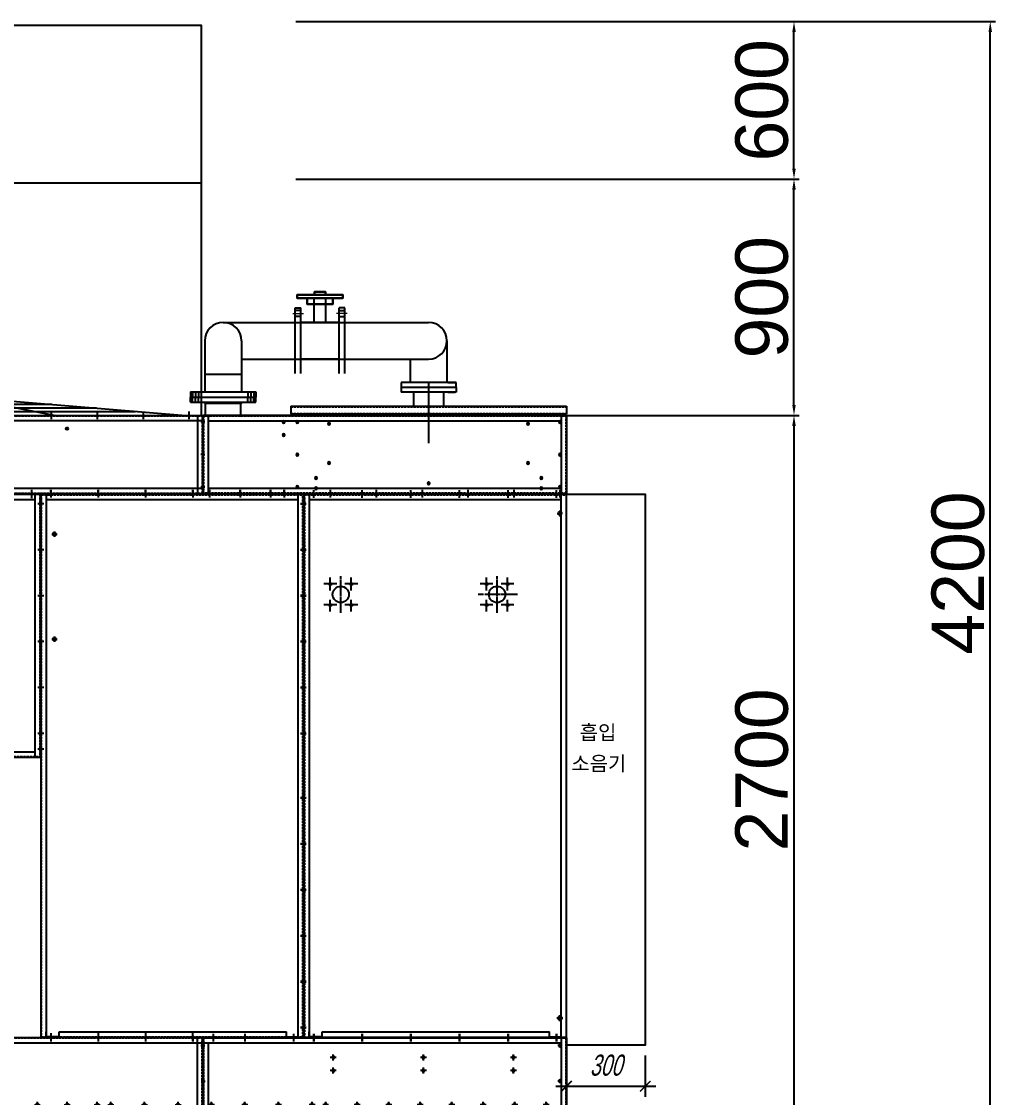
# Model space of a CAD drawing. Header units: millimetres. Extents: x 2760 to 22374, y 2628 to 16497.
# Drawn here: x 8601 to 12310, y 5418 to 9516 of the extents above; entities that cross this region are included whole.
import ezdxf
from ezdxf.enums import TextEntityAlignment as Align

# ---------------------------------------------------------------- set-up
doc = ezdxf.new("R2010")
doc.units = ezdxf.units.MM
for name, pattern in [('CENTER', [65, 60, -2, 1, -2]), ('CENTER2', [1.125, 0.75, -0.125, 0.125, -0.125]), ('HIDDEN', [3, 2, -1])]:
    doc.linetypes.add(name, pattern=pattern)
doc.layers.get('DEFPOINTS').update_dxf_attribs({"color": 140})
for name, color, linetype in [('1', 1, 'Continuous'), ('2.위생-급수', 5, 'Continuous'), ('CENTER', 1, 'CENTER'), ('냉각탑_text', 3, 'Continuous'), ('숨은선', 5, 'HIDDEN')]:
    doc.layers.add(name, color=color, linetype=linetype)
doc.styles.add('shoptext', font='', dxfattribs={"width": 0.7, "oblique": 15})
doc.styles.get("Standard").update_dxf_attribs({"font": 'arial.ttf'})
doc.styles.add('돋움', font='Dotum.ttf', dxfattribs={"width": 0.8})
doc.styles.get('shoptext').set_extended_font_data('HY울릉도L')
doc.dimstyles.new('1.40', dxfattribs={"dimscale": 40, "dimtxt": 1, "dimasz": 1, "dimexe": 0.5, "dimexo": 0.5, "dimgap": 0.5, "dimtad": 1, "dimdec": 1, "dimzin": 9, "dimdsep": 46, "dimtxsty": 'Standard', "dimcen": 0, "dimclrd": 2, "dimclre": 2, "dimclrt": 3, "dimadec": 0, "dimazin": 0, "dimtfac": 1, "dimtdec": 1, "dimtmove": 1, "dimatfit": 3, "dimfxl": 1, "dimtolj": 1, "dimtzin": 0, "dimlwd": -1, "dimlwe": -1, "dimarcsym": 0})
doc.dimstyles.new('SHOP', dxfattribs={"dimscale": 100, "dimtxt": 2, "dimasz": 1, "dimexe": 1, "dimexo": 1, "dimgap": 1, "dimtad": 1, "dimdec": 0, "dimzin": 11, "dimdsep": 46, "dimtxsty": 'shoptext', "dimblk": 'ARCHTICK', "dimcen": 2, "dimdle": 1, "dimclrd": 240, "dimclre": 240, "dimclrt": 7, "dimadec": 0, "dimazin": 0, "dimtfac": 1, "dimtdec": 0, "dimtix": 1, "dimtmove": 2, "dimatfit": 3, "dimfxl": 1, "dimtolj": 1, "dimtzin": 11, "dimarcsym": 0})

# ---------------------------------------------------------------- blocks, each defined once
blk = doc.blocks.new('A$C62F70F52')
at = {"color": 7}
blk.add_circle((11.4, 11.4), 4.5, dxfattribs=at)
at = {"layer": 'CENTER'}
for p, q in [((0, 11.4), (22.7, 11.4)), ((11.4, 0), (11.4, 22.7))]:
    blk.add_line(p, q, dxfattribs=at)
blk = doc.blocks.new('15 3')
at = {"color": 7}
for p, q in [((383599.6, 68368.6), (383599.6, 68038.6)), ((385429.6, 68368.6), (383599.6, 68368.6)), ((385429.6, 68348.6), (383599.6, 68348.6)), ((383619.6, 68368.6), (383619.6, 68038.6)), ((385409.6, 68038.6), (385409.6, 68368.6)), ((385429.6, 68038.6), (385429.6, 68368.6)), ((383599.6, 68058.6), (385429.6, 68058.6)), ((383599.6, 68038.6), (385429.6, 68038.6))]:
    blk.add_line(p, q, dxfattribs=at)
at = {"layer": 'CENTER'}
for p, q in [((383638.1, 68385.5), (383638.1, 68356)), ((383818.1, 68385.5), (383818.1, 68356)), ((383998.1, 68385.5), (383998.1, 68356)), ((384178.1, 68385.5), (384178.1, 68356)), ((384851.1, 68385.5), (384851.1, 68356)), ((385031.1, 68385.5), (385031.1, 68356)), ((385211.1, 68385.5), (385211.1, 68356)), ((385391.1, 68385.5), (385391.1, 68356)), ((383592.1, 68338.6), (383607.1, 68338.6)), ((385422.1, 68338.6), (385437.1, 68338.6)), ((383593.3, 68203.6), (383608.3, 68203.6)), ((385423.3, 68203.6), (385438.3, 68203.6)), ((383593.3, 68068.6), (383608.3, 68068.6)), ((385423.3, 68068.6), (385438.3, 68068.6))]:
    blk.add_line(p, q, dxfattribs=at)
at = {"layer": '숨은선', "ltscale": 4}
for p, q in [((385429.6, 68366.6), (383599.6, 68366.6)), ((383601.6, 68368.6), (383601.6, 68038.6)), ((385427.6, 68038.6), (385427.6, 68368.6)), ((383599.6, 68040.6), (385429.6, 68040.6))]:
    blk.add_line(p, q, dxfattribs=at)
at = {"color": 7}
for p in [(383682.2, 68102.2), (383810.2, 68102.2), (383938.2, 68102.2), (383990.2, 68102.2), (384104.2, 68102.2), (384218.2, 68102.2), (384332.2, 68102.2), (384446.2, 68102.2), (384560.2, 68102.2), (384674.2, 68102.2), (384788.2, 68102.2), (384902.2, 68102.2), (385016.2, 68102.2), (385068.2, 68102.2), (385196.2, 68102.2), (385324.2, 68102.2), (383938.2, 68052.2), (383990.2, 68052.2), (385016.2, 68052.2), (385068.2, 68052.2)]:
    blk.add_blockref('A$C62F70F52', p, dxfattribs=at)
blk = doc.blocks.new('A$C4D6D55D3')
at = {"color": 7}
blk.add_circle((5.7, 6.7), 4.5, dxfattribs=at)
at = {"layer": 'CENTER'}
for p, q in [((0, 6.7), (11.5, 6.7)), ((11.5, 6.7), (0, 6.7)), ((5.7, 13.4), (5.7, 0))]:
    blk.add_line(p, q, dxfattribs=at)
blk = doc.blocks.new('1445')
at = {"color": 7}
for p, q in [((451605.5, 76149.3), (451605.5, 76447.3)), ((451605.5, 76447.3), (453435.5, 76447.3)), ((451605.5, 76447.3), (451605.5, 76149.3)), ((451605.5, 76427.3), (453435.5, 76427.3)), ((451625.5, 76447.3), (451625.5, 76149.3)), ((453415.5, 76447.3), (453415.5, 76149.3)), ((453435.5, 76149.3), (453435.5, 76447.3)), ((453435.5, 76447.3), (453435.5, 76149.3)), ((451605.5, 76149.3), (453435.5, 76149.3)), ((451655.5, 76169.3), (451655.5, 76149.3)), ((453435.5, 76169.3), (451655.5, 76169.3))]:
    blk.add_line(p, q, dxfattribs=at)
at = {"layer": 'CENTER'}
for p, q in [((451658, 76462), (451658, 76432.5)), ((451833, 76462), (451833, 76432.5)), ((452008, 76462), (452008, 76432.5)), ((452183, 76462), (452183, 76432.5)), ((452358, 76462), (452358, 76432.5)), ((452520.5, 76462), (452520.5, 76432.5)), ((452683, 76462), (452683, 76432.5)), ((452683, 76462), (452683, 76432.5)), ((452858, 76462), (452858, 76432.5)), ((453033, 76462), (453033, 76432.5)), ((453208, 76462), (453208, 76432.5)), ((453383, 76462), (453383, 76432.5)), ((451598, 76422.3), (451613, 76422.3)), ((453443, 76422.3), (453428, 76422.3)), ((451598, 76298.3), (451613, 76298.3)), ((453443, 76298.3), (453428, 76298.3)), ((451598, 76174.3), (451613, 76174.3)), ((453443, 76174.3), (453428, 76174.3)), ((451644, 76166), (451644, 76136.5)), ((451644, 76166), (451644, 76136.5)), ((451644, 76164), (451644, 76134.5)), ((451644, 76164), (451644, 76134.5)), ((451644, 76164), (451644, 76134.5)), ((451644, 76164), (451644, 76134.5)), ((451644, 76164), (451644, 76134.5)), ((451644, 76164), (451644, 76134.5)), ((451824, 76164), (451824, 76134.5)), ((452004, 76164), (452004, 76134.5)), ((452184, 76164), (452184, 76134.5)), ((452258, 76164), (452258, 76134.5)), ((452433, 76164), (452433, 76134.5)), ((452608, 76164), (452608, 76134.5)), ((452783, 76164), (452783, 76134.5)), ((452857, 76164), (452857, 76134.5)), ((453037, 76164), (453037, 76134.5)), ((453217, 76164), (453217, 76134.5)), ((453397, 76164), (453397, 76134.5))]:
    blk.add_line(p, q, dxfattribs=at)
at = {"layer": '숨은선', "ltscale": 4}
for p, q in [((451605.5, 76445.3), (453435.5, 76445.3)), ((451607.5, 76447.3), (451607.5, 76149.3)), ((453433.5, 76447.3), (453433.5, 76149.3)), ((451605.5, 76151.3), (453435.5, 76151.3))]:
    blk.add_line(p, q, dxfattribs=at)
at = {"color": 7}
for p in [(452116.8, 76390.6), (452912.8, 76390.6)]:
    blk.add_blockref('A$C4D6D55D3', p, dxfattribs=at)
blk = doc.blocks.new('A$C53C96C0B')
at = {"color": 7}
blk.add_circle((5.7, 6.7), 4.5, dxfattribs=at)
at = {"layer": 'CENTER'}
for p, q in [((11.5, 6.7), (0, 6.7)), ((0, 6.7), (11.5, 6.7)), ((5.7, 13.4), (5.7, 0))]:
    blk.add_line(p, q, dxfattribs=at)
blk = doc.blocks.new('12344')
at = {"color": 7}
for p, q in [((451297.3, 76523.3), (449914.3, 76523.3)), ((449914.3, 76523.3), (449914.3, 76225.3)), ((449934.3, 76523.3), (449934.3, 76225.3)), ((451277.3, 76503.3), (449934.3, 76503.3)), ((450966.3, 76523.3), (450964.3, 76523.3)), ((450966.3, 76523.3), (451297.3, 76523.3)), ((451277.3, 76225.3), (451277.3, 76523.3)), ((451297.3, 76225.3), (451297.3, 76523.3)), ((451014.3, 76225.3), (449914.3, 76225.3)), ((449914.3, 76225.3), (451297.3, 76225.3)), ((449934.3, 76245.3), (451277.3, 76245.3))]:
    blk.add_line(p, q, dxfattribs=at)
for centre in [(449939.3, 76498.3), (450939.3, 76498.3), (450991.3, 76498.3), (450060.3, 76492.3), (450818.3, 76492.3), (450991.3, 76448.3), (449939.3, 76374.3), (450939.3, 76374.3), (450060.3, 76342.3), (450818.3, 76342.3), (449939.3, 76250.3), (450010.3, 76285.3), (450868.3, 76285.3), (450939.3, 76250.3), (450010.3, 76245.3), (450868.3, 76245.3)]:
    blk.add_circle(centre, 4.5, dxfattribs=at)
at = {"layer": 'CENTER'}
for p, q in [((449945, 76498.3), (449933.5, 76498.3)), ((449933.5, 76498.3), (449945, 76498.3)), ((449939.3, 76505), (449939.3, 76491.6)), ((450060.3, 76499), (450060.3, 76485.6)), ((450818.3, 76499), (450818.3, 76485.6)), ((450945, 76498.3), (450933.5, 76498.3)), ((450933.5, 76498.3), (450945, 76498.3)), ((450939.3, 76505), (450939.3, 76491.6)), ((450997, 76498.3), (450985.5, 76498.3)), ((450985.5, 76498.3), (450997, 76498.3)), ((450991.3, 76505), (450991.3, 76491.6)), ((451291.8, 76498.3), (451306.8, 76498.3)), ((450066, 76492.3), (450054.5, 76492.3)), ((450054.5, 76492.3), (450066, 76492.3)), ((450824, 76492.3), (450812.5, 76492.3)), ((450812.5, 76492.3), (450824, 76492.3)), ((450997, 76448.3), (450985.5, 76448.3)), ((450985.5, 76448.3), (450997, 76448.3)), ((450991.3, 76455), (450991.3, 76441.6)), ((449939.3, 76381), (449939.3, 76367.6)), ((450939.3, 76381), (450939.3, 76367.6)), ((449945, 76374.3), (449933.5, 76374.3)), ((449933.5, 76374.3), (449945, 76374.3)), ((450066, 76342.3), (450054.5, 76342.3)), ((450054.5, 76342.3), (450066, 76342.3)), ((450060.3, 76349), (450060.3, 76335.6)), ((450824, 76342.3), (450812.5, 76342.3)), ((450812.5, 76342.3), (450824, 76342.3)), ((450818.3, 76349), (450818.3, 76335.6)), ((450945, 76374.3), (450933.5, 76374.3)), ((450933.5, 76374.3), (450945, 76374.3)), ((451291.8, 76374.3), (451306.8, 76374.3)), ((449939.3, 76257), (449939.3, 76243.6)), ((450016, 76285.3), (450004.5, 76285.3)), ((450004.5, 76285.3), (450016, 76285.3)), ((450010.3, 76292), (450010.3, 76278.6)), ((450862.5, 76285.3), (450874, 76285.3)), ((450874, 76285.3), (450862.5, 76285.3)), ((450868.3, 76292), (450868.3, 76278.6)), ((450939.3, 76257), (450939.3, 76243.6)), ((449945, 76250.3), (449933.5, 76250.3)), ((449933.5, 76250.3), (449945, 76250.3)), ((449939.3, 76240.1), (449939.3, 76210.6)), ((449939.3, 76240.1), (449939.3, 76210.6)), ((450016, 76245.3), (450004.5, 76245.3)), ((450004.5, 76245.3), (450016, 76245.3)), ((450010.3, 76252), (450010.3, 76238.6)), ((450114.3, 76240.1), (450114.3, 76210.6)), ((450114.3, 76240.1), (450114.3, 76210.6)), ((450289.3, 76240.1), (450289.3, 76210.6)), ((450289.3, 76240.1), (450289.3, 76210.6)), ((450464.3, 76240.1), (450464.3, 76210.6)), ((450464.3, 76240.1), (450464.3, 76210.6)), ((450639.3, 76240.1), (450639.3, 76210.6)), ((450639.3, 76240.1), (450639.3, 76210.6)), ((450814.3, 76240.1), (450814.3, 76210.6)), ((450814.3, 76240.1), (450814.3, 76210.6)), ((450862.5, 76245.3), (450874, 76245.3)), ((450874, 76245.3), (450862.5, 76245.3)), ((450868.3, 76252), (450868.3, 76238.6)), ((450945, 76250.3), (450933.5, 76250.3)), ((450933.5, 76250.3), (450945, 76250.3)), ((450989.3, 76240.1), (450989.3, 76210.6)), ((450989.3, 76240.1), (450989.3, 76210.6)), ((451041.3, 76240.1), (451041.3, 76210.6)), ((451157.3, 76240.1), (451157.3, 76210.6)), ((451273.3, 76240.1), (451273.3, 76210.6)), ((451291.8, 76250.3), (451306.8, 76250.3))]:
    blk.add_line(p, q, dxfattribs=at)
at = {"layer": '숨은선', "ltscale": 4}
for p, q in [((451297.3, 76521.3), (449914.3, 76521.3)), ((449916.3, 76523.3), (449916.3, 76225.3)), ((451295.3, 76225.3), (451295.3, 76523.3)), ((449914.3, 76227.3), (451297.3, 76227.3))]:
    blk.add_line(p, q, dxfattribs=at)
at = {"color": 7}
blk.add_blockref('A$C53C96C0B', (450433.5, 76258.6), dxfattribs=at)
blk = doc.blocks.new('A$C689E714F')
at = {"layer": 'CENTER'}
blk.add_line((0, 29.5), (0, 0), dxfattribs=at)
blk = doc.blocks.new('A$C0D98618E')
for p, q in [((0, 0), (0, 330)), ((0, 0), (0, 330)), ((0, 330), (0, 0)), ((0, 0), (0, 330)), ((0, 0), (0, 330)), ((0, 330), (0, 0)), ((0, 330), (1262, 330)), ((20, 330), (20, 0)), ((20, 330), (20, 0)), ((20, 310), (1383, 310)), ((1363, 0), (1363, 310)), ((1333, 0), (0, 0)), ((1333, 0), (0, 0)), ((0, 0), (1333, 0)), ((1333, 20), (50, 20)), ((52, 0), (102, 0)), ((52, 0), (102, 0)), ((52, 0), (102, 0)), ((179, 20), (204.5, 20)), ((229.5, 20), (254.5, 20)), ((279.5, 20), (304.5, 20)), ((942, 0), (892, 0)), ((944, 0), (994, 0))]:
    blk.add_line(p, q)
at = {"color": 7}
for p, q in [((1383, 330), (0, 330)), ((0, 330), (0, 0)), ((1383, 330), (1383, 0)), ((1383, 0), (1383, 330)), ((0, 0), (50, 0)), ((50, 0), (50, 20)), ((1333, 0), (1333, 20)), ((1383, 0), (1333, 0))]:
    blk.add_line(p, q, dxfattribs=at)
for centre, radius in [((25, 300), 4.5), ((25, 165), 4.5), ((25, 30), 4.5), ((167, 30), 9), ((217, 30), 9), ((267, 30), 9), ((317, 30), 9)]:
    blk.add_circle(centre, radius)
at = {"layer": 'CENTER'}
for p, q in [((17.5, 300), (32.5, 300)), ((17.5, 300), (32.5, 300)), ((25, 307.5), (25, 292.5)), ((25, 307.5), (25, 292.5)), ((17.5, 165), (32.5, 165)), ((17.5, 165), (32.5, 165)), ((25, 172.5), (25, 157.5)), ((25, 172.5), (25, 157.5)), ((17.5, 30), (32.5, 30)), ((17.5, 30), (32.5, 30)), ((25, 37.5), (25, 22.5)), ((25, 37.5), (25, 22.5)), ((177, 30), (157, 30)), ((167, 40), (167, 20)), ((227, 30), (207, 30)), ((217, 40), (217, 20)), ((277, 30), (257, 30)), ((267, 40), (267, 20)), ((327, 30), (307, 30)), ((317, 40), (317, 20))]:
    blk.add_line(p, q, dxfattribs=at)
at = {"layer": '숨은선', "ltscale": 4}
for p, q in [((2, 330), (2, 2)), ((2, 330), (2, 2)), ((1381, 0), (1381, 330)), ((1248, 2), (0, 2)), ((1248, 2), (0, 2))]:
    blk.add_line(p, q, dxfattribs=at)
at = {"color": 7}
for name, p in [('A$C689E714F', (37.5, 315.4)), ('A$C689E714F', (222.5, 315.4)), ('A$C689E714F', (407.5, 315.4)), ('A$C689E714F', (592.5, 315.4)), ('A$C689E714F', (777.5, 315.4)), ('A$C689E714F', (962.5, 315.4)), ('A$C689E714F', (1039.5, 315.4)), ('A$C689E714F', (1224.5, 315.4)), ('A$C689E714F', (1345.5, 315.4)), ('A$C62F70F52', (190.6, 243.6)), ('A$C62F70F52', (533.6, 243.6)), ('A$C62F70F52', (876.6, 243.6)), ('A$C62F70F52', (190.6, 193.6)), ('A$C62F70F52', (533.6, 193.6)), ('A$C62F70F52', (876.6, 193.6)), ('A$C62F70F52', (65.6, 63.6)), ('A$C62F70F52', (185.6, 63.6)), ('A$C62F70F52', (305.6, 63.6)), ('A$C62F70F52', (425.6, 63.6)), ('A$C62F70F52', (545.6, 63.6)), ('A$C62F70F52', (665.6, 63.6)), ('A$C62F70F52', (785.6, 63.6)), ('A$C62F70F52', (905.6, 63.6)), ('A$C62F70F52', (957.6, 63.6)), ('A$C62F70F52', (1085.6, 63.6)), ('A$C62F70F52', (1213.6, 63.6)), ('A$C62F70F52', (1340.6, 63.6)), ('A$C62F70F52', (65.6, 13.6)), ('A$C62F70F52', (905.6, 13.6)), ('A$C62F70F52', (957.6, 13.6))]:
    blk.add_blockref(name, p, dxfattribs=at)
blk = doc.blocks.new('A$C0A49067A')
for p, q in [((5, 1001), (5, 0)), ((5, 1001), (597, 1001)), ((25, 1001), (25, 0)), ((577, 1001), (577, 0)), ((597, 1001), (597, 0)), ((25, 981), (577, 981)), ((55, 20), (55, 0)), ((55, 20), (577, 20)), ((5, 0), (597, 0))]:
    blk.add_line(p, q)
for centre in [(151, 849), (151, 849), (151, 849), (151, 849), (451, 849), (451, 849), (451, 849), (451, 849), (151, 449), (151, 449), (151, 449), (151, 449), (451, 449), (451, 449), (451, 449), (451, 449)]:
    blk.add_circle(centre, 6)
at = {"layer": 'CENTER'}
for p, q in [((38.5, 1015.8), (38.5, 986.2)), ((213.5, 1015.8), (213.5, 986.2)), ((388.5, 1015.8), (388.5, 986.2)), ((563.5, 1015.8), (563.5, 986.2)), ((10, 964.5), (0, 964.5)), ((592, 964.5), (602, 964.5)), ((161, 849), (141, 849)), ((161, 849), (141, 849)), ((161, 849), (141, 849)), ((161, 849), (141, 849)), ((151, 839), (151, 859)), ((151, 859), (151, 839)), ((151, 859), (151, 839)), ((151, 859), (151, 839)), ((461, 849), (441, 849)), ((461, 849), (441, 849)), ((461, 849), (441, 849)), ((461, 849), (441, 849)), ((451, 839), (451, 859)), ((451, 859), (451, 839)), ((451, 859), (451, 839)), ((451, 859), (451, 839)), ((10, 789.5), (0, 789.5)), ((592, 789.5), (602, 789.5)), ((10, 614.5), (0, 614.5)), ((592, 614.5), (602, 614.5)), ((151, 439), (151, 459)), ((151, 459), (151, 439)), ((151, 459), (151, 439)), ((151, 459), (151, 439)), ((451, 439), (451, 459)), ((451, 459), (451, 439)), ((451, 459), (451, 439)), ((451, 459), (451, 439)), ((10, 439.5), (0, 439.5)), ((161, 449), (141, 449)), ((161, 449), (141, 449)), ((161, 449), (141, 449)), ((161, 449), (141, 449)), ((461, 449), (441, 449)), ((461, 449), (441, 449)), ((461, 449), (441, 449)), ((461, 449), (441, 449)), ((592, 439.5), (602, 439.5)), ((10, 264.5), (0, 264.5)), ((592, 264.5), (602, 264.5)), ((10, 89.5), (0, 89.5)), ((592, 89.5), (602, 89.5)), ((10, 29.5), (0, 29.5)), ((592, 29.5), (602, 29.5))]:
    blk.add_line(p, q, dxfattribs=at)
at = {"layer": '숨은선', "ltscale": 4}
for p, q in [((595, 1001), (595, 0)), ((5, 2), (597, 2))]:
    blk.add_line(p, q, dxfattribs=at)
blk = doc.blocks.new('A$C036B6841')
at = {"color": 3}
for p, q in [((0, 0), (650, 53.1)), ((650, 53.1), (379, 0)), ((910, 31.8), (390, 31.8)), ((780, 42.4), (520, 42.4)), ((650, 53.1), (601.1, 0)), ((650, 53.1), (1300, 0)), ((650, 53.1), (698.9, 0)), ((650, 53.1), (921, 0)), ((1153, 10.6), (147, 10.6)), ((1040, 21.2), (260, 21.2))]:
    blk.add_line(p, q, dxfattribs=at)
at = {"layer": 'DEFPOINTS'}
blk.add_line((650, 53.1), (650, 0), dxfattribs=at)
blk = doc.blocks.new('*D123')
at = {"color": 2, "transparency": 16777216}
for p, q in [((10696.1, 8015.7), (11562.6, 8015.7)), ((11542.6, 7975.7), (11542.6, 5355.7)), ((10696.1, 5315.7), (11562.6, 5315.7))]:
    blk.add_line(p, q, dxfattribs=at)
for points in [[(11536, 7975.7), (11549.3, 7975.7), (11542.6, 8015.7)], [(11536, 5355.7), (11549.3, 5355.7), (11542.6, 5315.7)]]:
    blk.add_solid(points, dxfattribs=at)
at = {"layer": 'DEFPOINTS', "color": 0, "transparency": 16777216}
for p in [(10676.1, 8015.7), (10676.1, 5315.7), (11542.6, 5315.7)]:
    blk.add_point(p, dxfattribs=at)
at = {"color": 3, "transparency": 16777216, "insert": (11420.5, 6665.7), "char_height": 200, "attachment_point": 5, "rotation": 90}
blk.add_mtext('\\A1;2700', dxfattribs=at)
blk = doc.blocks.new('_DotSmall')
at = {"color": 0, "linetype": 'ByBlock', "const_width": 0.5}
blk.add_lwpolyline([(-0.0625, 0, 1), (0.0625, 0, 1)], format="xyb", close=True, dxfattribs=at)
blk = doc.blocks.new('*D118')
at = {"color": 2, "transparency": 16777216}
for p, q in [((9646.1, 8915.7), (11562.6, 8915.7)), ((11542.6, 8055.7), (11542.6, 8875.7)), ((9646.1, 8015.7), (11562.6, 8015.7))]:
    blk.add_line(p, q, dxfattribs=at)
for points in [[(11536, 8875.7), (11549.3, 8875.7), (11542.6, 8915.7)], [(11536, 8055.7), (11549.3, 8055.7), (11542.6, 8015.7)]]:
    blk.add_solid(points, dxfattribs=at)
at = {"layer": 'DEFPOINTS', "color": 0, "transparency": 16777216}
for p in [(9626.1, 8915.7), (11542.6, 8915.7), (9626.1, 8015.7)]:
    blk.add_point(p, dxfattribs=at)
at = {"color": 3, "transparency": 16777216, "insert": (11420.5, 8465.7), "char_height": 200, "attachment_point": 5, "rotation": 90}
blk.add_mtext('\\A1;900', dxfattribs=at)
blk = doc.blocks.new('*D119')
at = {"color": 2, "transparency": 16777216}
for p, q in [((9646.1, 9515.7), (11562.6, 9515.7)), ((11542.6, 8955.7), (11542.6, 9475.7)), ((9646.1, 8915.7), (11562.6, 8915.7))]:
    blk.add_line(p, q, dxfattribs=at)
for points in [[(11536, 9475.7), (11549.3, 9475.7), (11542.6, 9515.7)], [(11536, 8955.7), (11549.3, 8955.7), (11542.6, 8915.7)]]:
    blk.add_solid(points, dxfattribs=at)
at = {"layer": 'DEFPOINTS', "color": 0, "transparency": 16777216}
for p in [(9626.1, 9515.7), (11542.6, 9515.7), (9626.1, 8915.7)]:
    blk.add_point(p, dxfattribs=at)
at = {"color": 3, "transparency": 16777216, "insert": (11420.5, 9215.7), "char_height": 200, "attachment_point": 5, "rotation": 90}
blk.add_mtext('\\A1;600', dxfattribs=at)
blk = doc.blocks.new('*D120')
at = {"color": 2, "transparency": 16777216}
for p, q in [((10716.1, 9515.7), (12309.9, 9515.7)), ((12289.9, 5355.7), (12289.9, 9475.7)), ((10716.1, 5315.7), (12309.9, 5315.7))]:
    blk.add_line(p, q, dxfattribs=at)
for points in [[(12283.2, 9475.7), (12296.6, 9475.7), (12289.9, 9515.7)], [(12283.2, 5355.7), (12296.6, 5355.7), (12289.9, 5315.7)]]:
    blk.add_solid(points, dxfattribs=at)
at = {"layer": 'DEFPOINTS', "color": 0, "transparency": 16777216}
for p in [(10696.1, 9515.7), (12289.9, 9515.7), (10696.1, 5315.7)]:
    blk.add_point(p, dxfattribs=at)
at = {"color": 3, "transparency": 16777216, "insert": (12167.8, 7415.7), "char_height": 200, "attachment_point": 5, "rotation": 90}
blk.add_mtext('\\A1;4200', dxfattribs=at)
blk = doc.blocks.new('_ArchTick')
at = {"color": 0, "linetype": 'ByBlock', "const_width": 0.15}
blk.add_lwpolyline([(-0.5, -0.5), (0.5, 0.5)], dxfattribs=at)
blk = doc.blocks.new('*D121')
at = {"layer": '2.위생-급수', "color": 240, "lineweight": -2, "transparency": 16777216}
for p, q in [((10676.1, 5577.7), (10676.1, 5420.9)), ((10976.1, 5577.7), (10976.1, 5420.9))]:
    blk.add_line(p, q, dxfattribs=at)
at = {"layer": '2.위생-급수', "color": 240, "linetype": 'ByBlock', "lineweight": -2, "transparency": 16777216}
blk.add_line((10636.1, 5460.9), (11016.1, 5460.9), dxfattribs=at)
at = {"layer": 'DEFPOINTS', "color": 0, "transparency": 16777216}
for p in [(10676.1, 5617.7), (10976.1, 5617.7), (10976.1, 5460.9)]:
    blk.add_point(p, dxfattribs=at)
at = {"layer": '2.위생-급수', "color": 240, "lineweight": -2, "transparency": 16777216, "xscale": 40, "yscale": 40, "zscale": 40, "rotation": 180}
blk.add_blockref('_ArchTick', (10676.1, 5460.9), dxfattribs=at)
at = {"layer": '2.위생-급수', "color": 240, "lineweight": -2, "transparency": 16777216, "xscale": 40, "yscale": 40, "zscale": 40}
blk.add_blockref('_ArchTick', (10976.1, 5460.9), dxfattribs=at)
at = {"layer": '2.위생-급수', "color": 7, "transparency": 16777216, "insert": (10826.1, 5540.9), "char_height": 80, "attachment_point": 5, "style": 'shoptext'}
blk.add_mtext('\\A1;300', dxfattribs=at)
blk = doc.blocks.new('_Dot')
at = {"color": 0, "linetype": 'ByBlock', "lineweight": -2}
blk.add_line((-0.5, 0), (-1, 0), dxfattribs=at)
at = {"color": 0, "linetype": 'ByBlock', "const_width": 0.5}
blk.add_lwpolyline([(-0.25, 0, 1), (0.25, 0, 1)], format="xyb", close=True, dxfattribs=at)

msp = doc.modelspace()

# ---------------------------------------------------------------- linework, layer by layer
at = {"color": 2}
for p, q in [((9714.872, 8462.004), (9760.344, 8462.004)), ((9714.872, 8369.812), (9714.872, 8462.004)), ((9714.872, 8462.004), (9760.344, 8462.004)), ((9714.872, 8369.812), (9714.872, 8462.004)), ((9714.872, 8369.812), (9714.872, 8462.004)), ((9760.344, 8462.004), (9714.872, 8462.004)), ((9714.872, 8369.812), (9714.872, 8462.004)), ((9760.344, 8462.004), (9714.872, 8462.004)), ((9760.344, 8369.812), (9760.344, 8462.004)), ((9760.344, 8369.812), (9760.344, 8462.004)), ((9760.344, 8369.812), (9760.344, 8462.004)), ((9760.344, 8369.812), (9760.344, 8462.004))]:
    msp.add_line(p, q, dxfattribs=at)
at = {"color": 5, "linetype": 'CENTER2', "lineweight": 9, "ltscale": 2}
for p, q in [((9634.036, 8404.079), (9674.513, 8404.079)), ((9634.036, 8404.079), (9674.513, 8404.079)), ((9634.036, 8404.079), (9674.513, 8404.079)), ((9634.036, 8404.079), (9674.513, 8404.079)), ((9841.179, 8404.079), (9800.703, 8404.079)), ((9841.179, 8404.079), (9800.703, 8404.079)), ((9841.179, 8404.079), (9800.703, 8404.079)), ((9841.179, 8404.079), (9800.703, 8404.079))]:
    msp.add_line(p, q, dxfattribs=at)
at = {"color": 2, "ltscale": 30}
for p, q in [((9643.56, 8424.912), (9664.989, 8424.912)), ((9643.56, 8424.912), (9664.989, 8424.912)), ((9643.56, 8174.912), (9643.56, 8424.912)), ((9643.56, 8174.912), (9643.56, 8424.912)), ((9643.56, 8424.912), (9664.989, 8424.912)), ((9643.56, 8174.912), (9643.56, 8424.912)), ((9643.56, 8174.912), (9643.56, 8424.912)), ((9643.56, 8424.912), (9664.989, 8424.912)), ((9664.989, 8415.388), (9643.56, 8415.388)), ((9664.989, 8415.388), (9643.56, 8415.388)), ((9664.989, 8415.388), (9643.56, 8415.388)), ((9664.989, 8415.388), (9643.56, 8415.388)), ((9664.989, 8174.912), (9664.989, 8424.912)), ((9664.989, 8174.912), (9664.989, 8424.912)), ((9831.655, 8424.912), (9810.227, 8424.912)), ((9831.655, 8424.912), (9810.227, 8424.912)), ((9810.227, 8174.912), (9810.227, 8424.912)), ((9831.655, 8424.912), (9810.227, 8424.912)), ((9810.227, 8174.912), (9810.227, 8424.912)), ((9831.655, 8424.912), (9810.227, 8424.912)), ((9810.227, 8415.388), (9831.655, 8415.388)), ((9810.227, 8415.388), (9831.655, 8415.388)), ((9810.227, 8415.388), (9831.655, 8415.388)), ((9810.227, 8415.388), (9831.655, 8415.388)), ((9831.655, 8174.912), (9831.655, 8424.912)), ((9831.655, 8174.912), (9831.655, 8424.912)), ((9831.655, 8174.912), (9831.655, 8424.912)), ((9831.655, 8174.912), (9831.655, 8424.912)), ((9664.989, 8392.769), (9643.56, 8392.769)), ((9664.989, 8392.769), (9643.56, 8392.769)), ((9664.989, 8392.769), (9643.56, 8392.769)), ((9664.989, 8392.769), (9643.56, 8392.769)), ((9810.227, 8392.769), (9831.655, 8392.769)), ((9810.227, 8392.769), (9831.655, 8392.769)), ((9810.227, 8392.769), (9831.655, 8392.769)), ((9810.227, 8392.769), (9831.655, 8392.769))]:
    msp.add_line(p, q, dxfattribs=at)
at = {"color": 7}
for p, q in [((9368.769, 8369.812), (9933.47, 8369.812)), ((9664.989, 8369.812), (9810.227, 8369.812)), ((9810.227, 8369.812), (9664.989, 8369.812)), ((9680.789, 8369.812), (10151.145, 8369.812)), ((9298.869, 8299.912), (9298.869, 8105.689)), ((9438.669, 8299.912), (9438.669, 8105.689)), ((10221.045, 8299.912), (10221.045, 8140.454)), ((9438.669, 8230.012), (9933.47, 8230.012)), ((9664.989, 8230.012), (9810.227, 8230.012)), ((9810.227, 8230.012), (9664.989, 8230.012)), ((9680.789, 8230.012), (10151.145, 8230.012)), ((10081.245, 8230.012), (10081.245, 8140.454)), ((9298.869, 8172.912), (9438.669, 8172.912)), ((10256.145, 8140.454), (10046.145, 8140.454)), ((10256.145, 8122.454), (10046.145, 8122.454)), ((10046.145, 8122.454), (10046.145, 8104.454)), ((10256.145, 8122.454), (10046.145, 8122.454)), ((10224.789, 8140.454), (10252.501, 8140.454)), ((10256.145, 8122.454), (10256.145, 8140.454)), ((10256.145, 8122.454), (10256.145, 8104.454)), ((10256.145, 8104.454), (10046.145, 8104.454)), ((10093.995, 8104.454), (10093.995, 8050.454)), ((10208.295, 8104.454), (10208.295, 8050.454)), ((10224.789, 8104.454), (10252.501, 8104.454)), ((10676.145, 8020.454), (9626.145, 8020.454))]:
    msp.add_line(p, q, dxfattribs=at)
for p, q in [((10046.145, 8140.454), (10046.145, 8122.454)), ((9626.145, 8050.454), (10676.145, 8050.454)), ((9626.145, 8050.454), (9626.145, 8020.454)), ((10676.145, 8050.454), (10676.145, 8020.454)), ((8674.145, 7715.689), (8674.145, 5647.689)), ((8674.145, 7715.689), (9674.145, 7715.689)), ((8674.145, 7715.689), (8674.145, 5647.689)), ((8674.145, 7715.689), (9674.145, 7715.689)), ((8674.145, 7695.96), (8674.145, 7715.689)), ((8694.145, 7715.689), (8694.145, 5647.689)), ((8694.145, 7715.689), (8694.145, 5647.689)), ((9654.145, 5647.689), (9654.145, 7715.689)), ((9654.145, 5647.689), (9654.145, 7715.689)), ((9674.145, 5647.689), (9674.145, 7715.689)), ((9674.145, 5647.689), (9674.145, 7715.689)), ((9676.15, 7715.689), (9676.15, 5647.689)), ((9676.15, 7715.689), (10676.15, 7715.689)), ((9696.15, 7715.689), (9696.15, 5647.689)), ((10656.15, 5647.689), (10656.15, 7715.689)), ((10676.15, 5647.689), (10676.15, 7715.689)), ((8694.145, 7695.689), (9654.145, 7695.689)), ((8694.145, 7695.689), (9654.145, 7695.689)), ((9696.15, 7695.689), (10656.15, 7695.689)), ((8694.145, 5649.689), (8694.145, 5667.689)), ((8694.145, 5649.689), (8694.145, 5667.689)), ((8744.145, 5667.689), (9610.113, 5667.689)), ((8744.145, 5649.689), (8744.145, 5667.689)), ((8744.145, 5667.689), (9610.113, 5667.689)), ((8744.145, 5649.689), (8744.145, 5667.689)), ((9610.113, 5649.689), (9610.113, 5667.689)), ((9610.113, 5649.689), (9610.113, 5667.689)), ((9654.145, 5649.689), (9654.145, 5666.189)), ((9654.145, 5649.689), (9654.145, 5666.189)), ((9696.15, 5649.689), (9696.15, 5667.689)), ((9746.15, 5667.689), (10612.117, 5667.689)), ((9746.15, 5649.689), (9746.15, 5667.689)), ((10612.117, 5649.689), (10612.117, 5667.689)), ((10656.15, 5649.689), (10656.15, 5667.689)), ((8674.145, 5647.689), (9674.145, 5647.689)), ((8674.145, 5647.689), (9674.145, 5647.689)), ((8744.145, 5649.689), (8694.145, 5649.689)), ((8744.145, 5649.689), (8694.145, 5649.689)), ((9610.113, 5649.689), (9654.145, 5649.689)), ((9610.113, 5649.689), (9654.145, 5649.689)), ((9676.15, 5647.689), (10676.15, 5647.689)), ((9746.15, 5649.689), (9696.15, 5649.689)), ((10612.117, 5649.689), (10656.15, 5649.689))]:
    msp.add_line(p, q)
at = {"ltscale": 0.5}
for p, q in [((9243.769, 8105.689), (9493.769, 8105.689)), ((9243.769, 8105.689), (9243.769, 8085.689)), ((9243.769, 8085.689), (9493.769, 8085.689)), ((9243.769, 8065.689), (9243.769, 8085.689)), ((9243.769, 8085.689), (9493.769, 8085.689)), ((9252.269, 8105.689), (9252.269, 8085.689)), ((9252.269, 8065.689), (9252.269, 8085.689)), ((9275.269, 8105.689), (9275.269, 8085.689)), ((9275.269, 8105.689), (9275.269, 8085.689)), ((9275.269, 8065.689), (9275.269, 8085.689)), ((9275.269, 8065.689), (9275.269, 8085.689)), ((9462.269, 8105.689), (9462.269, 8085.689)), ((9462.269, 8105.689), (9462.269, 8085.689)), ((9462.269, 8065.689), (9462.269, 8085.689)), ((9462.269, 8065.689), (9462.269, 8085.689)), ((9485.269, 8105.689), (9485.269, 8085.689)), ((9485.269, 8105.689), (9485.269, 8085.689)), ((9485.269, 8065.689), (9485.269, 8085.689)), ((9485.269, 8065.689), (9485.269, 8085.689)), ((9493.769, 8105.689), (9493.769, 8085.689)), ((9493.769, 8105.689), (9493.769, 8085.689)), ((9493.769, 8065.689), (9493.769, 8085.689)), ((9493.769, 8065.689), (9493.769, 8085.689)), ((9243.769, 8065.689), (9493.769, 8065.689)), ((9301.679, 8062.689), (9295.528, 8065.689)), ((9301.679, 8062.689), (9295.528, 8065.689)), ((9301.679, 8062.689), (9295.528, 8065.689)), ((9301.679, 8062.689), (9295.528, 8065.689)), ((9435.859, 8062.689), (9301.679, 8062.689)), ((9435.859, 8062.689), (9301.679, 8062.689)), ((9301.679, 8009.975), (9301.679, 8062.689)), ((9301.679, 8062.689), (9435.859, 8062.689)), ((9301.679, 8062.689), (9435.859, 8062.689)), ((9435.859, 8062.689), (9442.01, 8065.689)), ((9435.859, 8062.689), (9442.01, 8065.689)), ((9435.859, 8062.689), (9442.01, 8065.689)), ((9435.859, 8062.689), (9442.01, 8065.689)), ((9435.859, 8009.975), (9435.859, 8062.689))]:
    msp.add_line(p, q, dxfattribs=at)
at = {"color": 1, "linetype": 'CENTER', "ltscale": 100}
for p, q in [((9263.769, 8105.689), (9263.769, 8085.689)), ((9263.769, 8105.689), (9263.769, 8085.689)), ((9263.769, 8065.689), (9263.769, 8085.689)), ((9263.769, 8065.689), (9263.769, 8085.689)), ((9473.769, 8105.689), (9473.769, 8085.689)), ((9473.769, 8105.689), (9473.769, 8085.689)), ((9473.769, 8065.689), (9473.769, 8085.689)), ((9473.769, 8065.689), (9473.769, 8085.689))]:
    msp.add_line(p, q, dxfattribs=at)
at = {"color": 2}
for points in [[(9717.154, 8475.078), (9758.061, 8475.078), (9758.061, 8486.862), (9717.154, 8486.862)], [(9758.061, 8475.078), (9717.154, 8475.078), (9717.154, 8486.862), (9758.061, 8486.862)], [(9824.952, 8462.004), (9650.264, 8462.004), (9650.264, 8475.078), (9824.952, 8475.078)], [(9650.264, 8462.004), (9824.952, 8462.004), (9824.952, 8475.078), (9650.264, 8475.078)], [(9787.043, 8462.004), (9688.173, 8462.004), (9688.173, 8439.052), (9787.043, 8439.052)], [(9688.173, 8462.004), (9787.043, 8462.004), (9787.043, 8439.052), (9688.173, 8439.052)]]:
    msp.add_lwpolyline(points, close=True, dxfattribs=at)
at = {"color": 7}
for centre, radius in [((10651.15, 7642.689), 7), ((9816.704, 7333.735), 31), ((10411.704, 7333.735), 31), ((10651.15, 5720.689), 7)]:
    msp.add_circle(centre, radius, dxfattribs=at)
for centre, radius in [((8726.145, 7563.689), 6), ((8726.145, 7563.689), 6), ((8726.145, 7563.689), 6), ((8726.145, 7563.689), 6), ((8726.145, 7563.689), 6), ((8726.145, 7563.689), 6), ((8726.145, 7563.689), 6), ((8726.145, 7563.689), 6), ((9776.704, 7373.735), 4.5), ((9856.704, 7373.735), 4.5), ((10371.704, 7373.735), 4.5), ((10451.704, 7373.735), 4.5), ((9776.704, 7293.735), 4.5), ((9856.704, 7293.735), 4.5), ((10371.704, 7293.735), 4.5), ((10451.704, 7293.735), 4.5), ((8726.145, 7163.689), 6), ((8726.145, 7163.689), 6), ((8726.145, 7163.689), 6), ((8726.145, 7163.689), 6), ((8726.145, 7163.689), 6), ((8726.145, 7163.689), 6), ((8726.145, 7163.689), 6), ((8726.145, 7163.689), 6)]:
    msp.add_circle(centre, radius)
for centre, start, end in [((9368.769, 8299.912), 0, 180), ((10151.145, 8299.912), 270, 90)]:
    msp.add_arc(centre, 69.9, start, end, dxfattribs=at)
at = {"layer": '1'}
msp.add_line((10151.145, 8137.064), (10151.145, 7909.492), dxfattribs=at)
at = {"layer": '2.위생-급수', "color": 4}
for points in [[(7466.145, 8900.929), (9286.145, 8900.929), (9286.145, 9500.929), (7466.145, 9500.929)], [(10676.15, 7715.689), (10976.15, 7715.689), (10976.15, 5617.689), (10676.15, 5617.689)]]:
    msp.add_lwpolyline(points, close=True, dxfattribs=at)
msp.add_lwpolyline([(7466.145, 8915.689), (7466.145, 8015.689), (9286.145, 8015.689), (9286.145, 8915.689)], dxfattribs=at)
at = {"layer": 'CENTER'}
for p, q in [((8712.645, 7709.71), (8712.645, 7732.21)), ((8892.645, 7709.71), (8892.645, 7732.21)), ((9072.645, 7709.71), (9072.645, 7732.21)), ((9252.645, 7709.71), (9252.645, 7732.21)), ((9317.145, 7709.71), (9317.145, 7732.21)), ((9433.145, 7709.71), (9433.145, 7732.21)), ((9549.145, 7709.71), (9549.145, 7732.21)), ((9601.145, 7709.71), (9601.145, 7732.21)), ((9713.65, 7701.705), (9713.65, 7731.225)), ((9898.65, 7701.705), (9898.65, 7731.225)), ((10083.65, 7701.705), (10083.65, 7731.225)), ((10268.65, 7701.705), (10268.65, 7731.225)), ((10453.65, 7701.705), (10453.65, 7731.225)), ((10638.65, 7701.705), (10638.65, 7731.225)), ((8685.386, 7679.189), (8663.452, 7679.189)), ((9662.904, 7679.189), (9684.839, 7679.189)), ((9662.909, 7680.689), (9684.843, 7680.689)), ((10651.15, 7654.064), (10651.15, 7631.314)), ((8716.145, 7563.689), (8736.145, 7563.689)), ((8716.145, 7563.689), (8736.145, 7563.689)), ((8716.145, 7563.689), (8736.145, 7563.689)), ((8716.145, 7563.689), (8736.145, 7563.689)), ((8716.145, 7563.689), (8736.145, 7563.689)), ((8716.145, 7563.689), (8736.145, 7563.689)), ((8716.145, 7563.689), (8736.145, 7563.689)), ((8716.145, 7563.689), (8736.145, 7563.689)), ((8726.145, 7553.689), (8726.145, 7573.689)), ((8726.145, 7573.689), (8726.145, 7553.689)), ((8726.145, 7573.689), (8726.145, 7553.689)), ((8726.145, 7573.689), (8726.145, 7553.689)), ((8726.145, 7553.689), (8726.145, 7573.689)), ((8726.145, 7573.689), (8726.145, 7553.689)), ((8726.145, 7573.689), (8726.145, 7553.689)), ((8726.145, 7573.689), (8726.145, 7553.689)), ((8685.386, 7504.189), (8663.452, 7504.189)), ((9662.904, 7504.189), (9684.839, 7504.189)), ((9662.909, 7505.689), (9684.843, 7505.689)), ((9776.704, 7349.235), (9776.704, 7398.235)), ((9816.704, 7263.735), (9816.704, 7403.735)), ((9856.704, 7349.235), (9856.704, 7398.235)), ((10371.704, 7349.235), (10371.704, 7398.235)), ((10411.704, 7263.735), (10411.704, 7403.735)), ((10451.704, 7349.235), (10451.704, 7398.235)), ((9801.204, 7373.735), (9752.204, 7373.735)), ((9881.204, 7373.735), (9832.204, 7373.735)), ((10396.204, 7373.735), (10347.204, 7373.735)), ((10476.204, 7373.735), (10427.204, 7373.735)), ((8685.386, 7329.189), (8663.452, 7329.189)), ((9662.904, 7329.189), (9684.839, 7329.189)), ((9662.909, 7330.689), (9684.843, 7330.689)), ((9801.204, 7293.735), (9752.204, 7293.735)), ((9776.704, 7268.735), (9776.704, 7313.235)), ((9881.204, 7293.735), (9832.204, 7293.735)), ((9856.704, 7268.735), (9856.704, 7313.235)), ((10490.118, 7333.735), (10340.118, 7333.735)), ((10396.204, 7293.735), (10347.204, 7293.735)), ((10371.704, 7268.735), (10371.704, 7313.235)), ((10476.204, 7293.735), (10427.204, 7293.735)), ((10451.704, 7268.735), (10451.704, 7313.235)), ((8726.145, 7153.689), (8726.145, 7173.689)), ((8726.145, 7173.689), (8726.145, 7153.689)), ((8726.145, 7173.689), (8726.145, 7153.689)), ((8726.145, 7173.689), (8726.145, 7153.689)), ((8726.145, 7153.689), (8726.145, 7173.689)), ((8726.145, 7173.689), (8726.145, 7153.689)), ((8726.145, 7173.689), (8726.145, 7153.689)), ((8726.145, 7173.689), (8726.145, 7153.689)), ((8685.386, 7154.189), (8663.452, 7154.189)), ((8716.145, 7163.689), (8736.145, 7163.689)), ((8716.145, 7163.689), (8736.145, 7163.689)), ((8716.145, 7163.689), (8736.145, 7163.689)), ((8716.145, 7163.689), (8736.145, 7163.689)), ((8716.145, 7163.689), (8736.145, 7163.689)), ((8716.145, 7163.689), (8736.145, 7163.689)), ((8716.145, 7163.689), (8736.145, 7163.689)), ((8716.145, 7163.689), (8736.145, 7163.689)), ((9662.904, 7154.189), (9684.839, 7154.189)), ((9662.909, 7155.689), (9684.843, 7155.689)), ((8685.386, 6979.189), (8663.452, 6979.189)), ((9662.904, 6979.189), (9684.839, 6979.189)), ((9662.909, 6980.689), (9684.843, 6980.689)), ((8685.386, 6804.189), (8663.452, 6804.189)), ((9662.904, 6804.189), (9684.839, 6804.189)), ((9662.909, 6805.689), (9684.843, 6805.689)), ((8685.386, 6744.189), (8663.452, 6744.189)), ((9662.904, 6559.189), (9684.839, 6559.189)), ((9662.909, 6560.689), (9684.843, 6560.689)), ((9662.904, 6384.189), (9684.839, 6384.189)), ((9662.909, 6385.689), (9684.843, 6385.689)), ((9662.904, 6209.189), (9684.839, 6209.189)), ((9662.909, 6210.689), (9684.843, 6210.689)), ((9662.904, 6034.189), (9684.839, 6034.189)), ((9662.909, 6035.689), (9684.843, 6035.689)), ((9662.909, 5860.689), (9684.843, 5860.689)), ((9662.904, 5859.189), (9684.839, 5859.189)), ((10662.525, 5720.689), (10639.775, 5720.689)), ((10651.15, 5709.314), (10651.15, 5732.064)), ((9662.904, 5684.189), (9684.839, 5684.189)), ((9662.909, 5685.689), (9684.843, 5685.689)), ((9713.65, 5631.705), (9713.65, 5661.225)), ((9898.65, 5631.705), (9898.65, 5661.225)), ((10083.65, 5631.705), (10083.65, 5661.225)), ((10268.65, 5631.705), (10268.65, 5661.225)), ((10453.65, 5631.705), (10453.65, 5661.225)), ((10638.65, 5631.705), (10638.65, 5661.225)), ((8712.645, 5653.668), (8712.645, 5631.168)), ((8892.645, 5653.668), (8892.645, 5631.168)), ((9072.645, 5653.668), (9072.645, 5631.168)), ((9252.645, 5653.668), (9252.645, 5631.168)), ((9330.645, 5653.668), (9330.645, 5631.168)), ((9451.645, 5653.668), (9451.645, 5631.168)), ((9636.645, 5653.668), (9636.645, 5631.168))]:
    msp.add_line(p, q, dxfattribs=at)
at = {"layer": '숨은선', "ltscale": 4}
for p, q in [((9626.145, 8048.454), (10676.145, 8048.454)), ((9626.145, 8022.454), (10676.145, 8022.454)), ((8676.145, 7715.689), (8676.145, 5647.689)), ((8676.145, 7715.689), (8676.145, 5647.689)), ((8676.145, 7697.96), (8676.145, 7715.689)), ((8676.145, 7713.689), (9672.145, 7713.689)), ((8676.145, 7713.689), (9672.145, 7713.689)), ((9672.145, 5647.689), (9672.145, 7715.689)), ((9672.145, 5647.689), (9672.145, 7715.689)), ((9678.15, 7715.689), (9678.15, 5647.689)), ((9678.15, 7713.689), (10674.15, 7713.689)), ((8676.145, 5649.689), (9672.145, 5649.689)), ((8676.145, 5649.689), (9672.145, 5649.689))]:
    msp.add_line(p, q, dxfattribs=at)

# ---------------------------------------------------------------- block references
at = {"xscale": 1.307692307692307, "yscale": 1.307692307692307, "zscale": 1.307692307692307}
msp.add_blockref('A$C036B6841', (7526.145, 8015.689), dxfattribs=at)
for name, p in [('1445', (-444144.358, -68431.586)), ('A$C0A49067A', (8075.145, 6714.689)), ('15 3', (-376138.477, -62722.865))]:
    msp.add_blockref(name, p)
at = {"xscale": -1}
for name, p in [('12344', (460590.4, -68507.645)), ('A$C0D98618E', (10676.136, 5315.689))]:
    msp.add_blockref(name, p, dxfattribs=at)

# ---------------------------------------------------------------- texts
at = {"layer": '냉각탑_text', "style": '돋움'}
for s, p in [('흡입', (10796.448, 6808.499)), ('소음기', (10799.498, 6690.209))]:
    msp.add_text(s, height=55.6567, dxfattribs=at).set_placement(p, align=Align.MIDDLE_CENTER)

# ---------------------------------------------------------------- dimensions: what is measured, and where the dimension line sits
at = {"color": 7}
for base, p1, p2, picture, middle in [((11542.631, 9515.689), (9626.145, 8915.689), (9626.145, 9515.689), '*D119', (11420.517, 9215.689)), ((12289.892, 9515.689), (10696.136, 5315.689), (10696.136, 9515.689), '*D120', (12167.777, 7415.689)), ((11542.631, 8915.689), (9626.145, 8015.689), (9626.145, 8915.689), '*D118', (11420.517, 8465.689)), ((11542.631, 5315.689), (10676.145, 8015.689), (10676.136, 5315.689), '*D123', (11420.517, 6665.689))]:
    dim = msp.add_linear_dim(base=base, p1=p1, p2=p2, angle=90, dimstyle='1.40', override={"dimtxt": 5, "dimblk1": 'DotSmall', "dimfxl": 1.25}, dxfattribs=at)
    dim.commit()
    dim.dimension.update_dxf_attribs({"geometry": picture, "text_midpoint": middle})
at = {"layer": '2.위생-급수', "color": 4}
dim = msp.add_linear_dim(base=(10976.15, 5460.918), p1=(10676.15, 5617.689), p2=(10976.15, 5617.689), dimstyle='SHOP', override={"dimscale": 40, "dimrnd": 5, "dimldrblk": 'Dot', "dimfxl": 1.25, "dimarcsym": 1}, dxfattribs=at)
dim.commit()
dim.dimension.update_dxf_attribs({"geometry": '*D121', "text_midpoint": (10826.15, 5540.918)})

doc.saveas('drawing.dxf')
